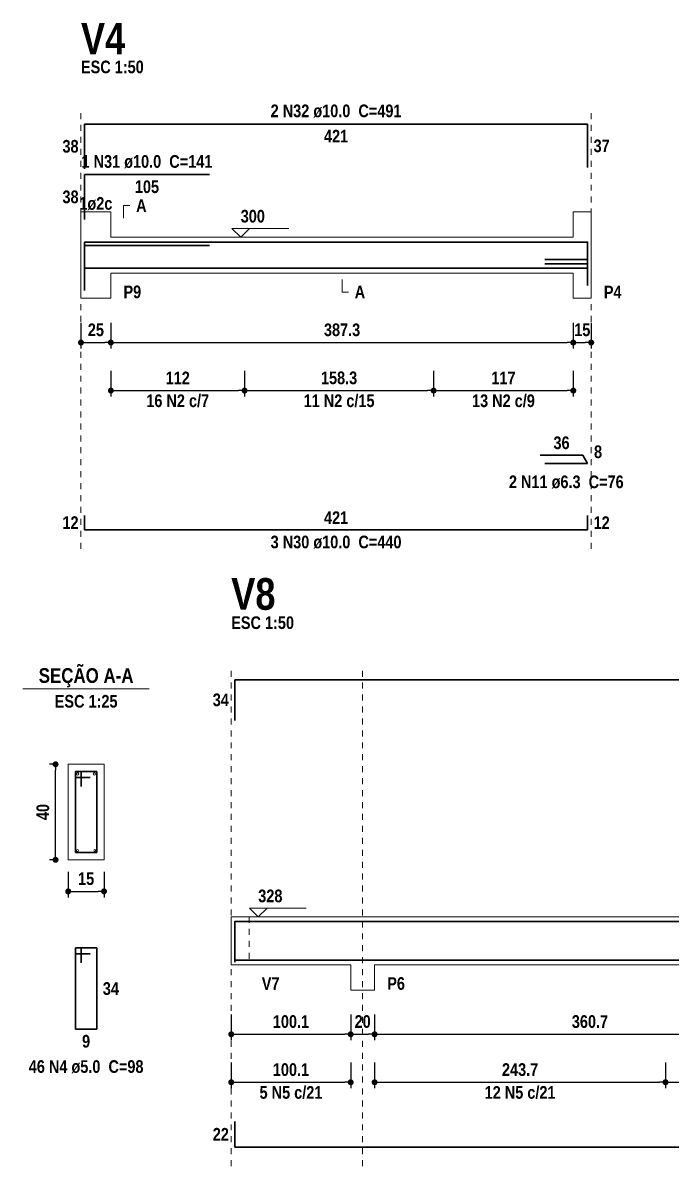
# Model space of a CAD drawing. Header units: millimetres. Extents: x 2249 to 2676, y -663 to -441.
# Drawn here: x 2477.33 to 2488.19, y -555.58 to -536.43 of the extents above; entities that cross this region are included whole.
import ezdxf

# ---------------------------------------------------------------- set-up
doc = ezdxf.new("R2010")
doc.units = ezdxf.units.MM
doc.header["$LTSCALE"] = 0.5
doc.header["$MEASUREMENT"] = 0
doc.header["$PDMODE"] = 34
doc.linetypes.add('DOT2', pattern=[3.175, 0, -3.175])
doc.layers.get('0').update_dxf_attribs({"linetype": 'CONTINUOUS'})
doc.layers.get('DEFPOINTS').update_dxf_attribs({"linetype": 'CONTINUOUS'})
for name, color, linetype, lineweight in [('Descrição da armadura', 7, 'CONTINUOUS', 5), ('DT-Barras na forma', 2, 'CONTINUOUS', 30), ('DT-Barras no corte', 5, 'CONTINUOUS', 5), ('DT-Barras rebatidas', 2, 'CONTINUOUS', 30), ('DT-Cotas', 9, 'CONTINUOUS', 5), ('DT-Forma', 5, 'CONTINUOUS', 5), ('DT-Pontilhado', 9, 'DOT2', 5), ('DT-Textos', 7, 'CONTINUOUS', 5), ('DT-Título', 3, 'CONTINUOUS', 20), ('Textos armaduras', 7, 'CONTINUOUS', 5)]:
    doc.layers.add(name, color=color, linetype=linetype, lineweight=lineweight)
doc.styles.add('ARIAL', font='ARIALNB.TTF')
doc.dimstyles.new('UM_25.000000', dxfattribs={"dimtxt": 0.18, "dimasz": 0.1, "dimexe": 0.1, "dimexo": 0.2, "dimgap": 0, "dimtad": 1, "dimtih": 1, "dimtoh": 1, "dimdec": 1, "dimlfac": 25, "dimzin": 0, "dimdsep": 46, "dimtxsty": 'Standard', "dimblk": 'CLOSED', "dimblk1": 'CLOSED', "dimblk2": 'CLOSED', "dimcen": 0.09, "dimdle": 0.1, "dimadec": 1, "dimazin": 2, "dimtfac": 1, "dimtdec": 4, "dimtofl": 0, "dimtmove": 0, "dimatfit": 3, "dimldrblk": 'CLOSED', "dimfxl": 1, "dimtolj": 1, "dimarcsym": 0})
doc.dimstyles.new('UM_50.000000', dxfattribs={"dimtxt": 0.18, "dimasz": 0.1, "dimexe": 0.1, "dimexo": 0.2, "dimgap": 0, "dimtad": 1, "dimtih": 1, "dimtoh": 1, "dimdec": 1, "dimlfac": 50, "dimzin": 0, "dimdsep": 46, "dimtxsty": 'Standard', "dimblk": 'CLOSED', "dimblk1": 'CLOSED', "dimblk2": 'CLOSED', "dimcen": 0.09, "dimdle": 0.1, "dimadec": 1, "dimazin": 2, "dimtfac": 1, "dimtdec": 4, "dimtofl": 0, "dimtmove": 0, "dimatfit": 3, "dimldrblk": 'CLOSED', "dimfxl": 1, "dimtolj": 1, "dimarcsym": 0})

# ---------------------------------------------------------------- blocks, each defined once
blk = doc.blocks.new('_Dot')
at = {"color": 0, "linetype": 'ByBlock', "lineweight": -2}
blk.add_line((-0.5, 0), (-1, 0), dxfattribs=at)
at = {"color": 0, "linetype": 'ByBlock', "const_width": 0.5}
blk.add_lwpolyline([(-0.25, 0, 1), (0.25, 0, 1)], format="xyb", close=True, dxfattribs=at)
blk = doc.blocks.new('*D267')
at = {"layer": 'DEFPOINTS', "color": 0}
for p in [(2478.306, -541.256), (2478.806, -541.256), (2478.806, -541.785)]:
    blk.add_point(p, dxfattribs=at)
at = {"layer": 'DT-Cotas', "color": 0, "lineweight": -2}
for p, q in [((2478.306, -541.456), (2478.306, -541.885)), ((2478.806, -541.456), (2478.806, -541.885)), ((2478.406, -541.785), (2478.706, -541.785))]:
    blk.add_line(p, q, dxfattribs=at)
at = {"layer": 'DT-Cotas', "color": 0, "lineweight": -2, "xscale": 0.1, "yscale": 0.1, "zscale": 0.1, "rotation": 180}
blk.add_blockref('_Dot', (2478.306, -541.785), dxfattribs=at)
at = {"layer": 'DT-Cotas', "color": 0, "lineweight": -2, "xscale": 0.1, "yscale": 0.1, "zscale": 0.1}
blk.add_blockref('_Dot', (2478.806, -541.785), dxfattribs=at)
at = {"layer": 'DT-Cotas', "insert": (2478.556, -541.573), "char_height": 0.2118, "attachment_point": 5, "rotation": 0.0057, "style": 'ARIAL'}
blk.add_mtext('\\A1;25', dxfattribs=at)
blk = doc.blocks.new('DOT')
at = {"color": 210}
for p, q in [((-1, 0), (1, 0)), ((0, 1), (0, -1))]:
    blk.add_line(p, q, dxfattribs=at)
blk.add_circle((0, 0), 0.25, dxfattribs=at)
blk = doc.blocks.new('*D268')
at = {"layer": 'DEFPOINTS', "color": 0}
for p in [(2478.806, -541.256), (2486.552, -541.256), (2486.552, -541.785)]:
    blk.add_point(p, dxfattribs=at)
at = {"layer": 'DT-Cotas', "color": 0, "lineweight": -2}
for p, q in [((2478.806, -541.456), (2478.806, -541.885)), ((2486.552, -541.456), (2486.552, -541.885)), ((2478.906, -541.785), (2486.452, -541.785))]:
    blk.add_line(p, q, dxfattribs=at)
at = {"layer": 'DT-Cotas', "color": 0, "lineweight": -2, "xscale": 0.1, "yscale": 0.1, "zscale": 0.1, "rotation": 180}
blk.add_blockref('_Dot', (2478.806, -541.785), dxfattribs=at)
at = {"layer": 'DT-Cotas', "color": 0, "lineweight": -2, "xscale": 0.1, "yscale": 0.1, "zscale": 0.1}
blk.add_blockref('_Dot', (2486.552, -541.785), dxfattribs=at)
at = {"layer": 'DT-Cotas', "insert": (2482.679, -541.573), "char_height": 0.2118, "attachment_point": 5, "rotation": 0.0057, "style": 'ARIAL'}
blk.add_mtext('\\A1;387.3', dxfattribs=at)
blk = doc.blocks.new('*D269')
at = {"layer": 'DEFPOINTS', "color": 0}
for p in [(2486.552, -541.256), (2486.852, -541.256), (2486.852, -541.785)]:
    blk.add_point(p, dxfattribs=at)
at = {"layer": 'DT-Cotas', "color": 0, "lineweight": -2}
for p, q in [((2486.552, -541.456), (2486.552, -541.885)), ((2486.852, -541.456), (2486.852, -541.885)), ((2486.652, -541.785), (2486.752, -541.785))]:
    blk.add_line(p, q, dxfattribs=at)
at = {"layer": 'DT-Cotas', "color": 0, "lineweight": -2, "xscale": 0.1, "yscale": 0.1, "zscale": 0.1, "rotation": 180}
blk.add_blockref('_Dot', (2486.552, -541.785), dxfattribs=at)
at = {"layer": 'DT-Cotas', "color": 0, "lineweight": -2, "xscale": 0.1, "yscale": 0.1, "zscale": 0.1}
blk.add_blockref('_Dot', (2486.852, -541.785), dxfattribs=at)
at = {"layer": 'DT-Cotas', "insert": (2486.702, -541.573), "char_height": 0.2118, "attachment_point": 5, "rotation": 0.0057, "style": 'ARIAL'}
blk.add_mtext('\\A1;15', dxfattribs=at)
blk = doc.blocks.new('*D272')
at = {"layer": 'DEFPOINTS', "color": 0}
for p in [(2478.806, -542.061), (2481.046, -542.061), (2481.046, -542.59)]:
    blk.add_point(p, dxfattribs=at)
at = {"layer": 'DT-Cotas', "color": 0, "lineweight": -2}
for p, q in [((2478.806, -542.261), (2478.806, -542.69)), ((2481.046, -542.261), (2481.046, -542.69)), ((2478.906, -542.59), (2480.946, -542.59))]:
    blk.add_line(p, q, dxfattribs=at)
at = {"layer": 'DT-Cotas', "color": 0, "lineweight": -2, "xscale": 0.1, "yscale": 0.1, "zscale": 0.1, "rotation": 180}
blk.add_blockref('_Dot', (2478.806, -542.59), dxfattribs=at)
at = {"layer": 'DT-Cotas', "color": 0, "lineweight": -2, "xscale": 0.1, "yscale": 0.1, "zscale": 0.1}
blk.add_blockref('_Dot', (2481.046, -542.59), dxfattribs=at)
at = {"layer": 'DT-Cotas', "insert": (2479.926, -542.378), "char_height": 0.2118, "attachment_point": 5, "rotation": 0.0057, "style": 'ARIAL'}
blk.add_mtext('\\A1;112', dxfattribs=at)
blk = doc.blocks.new('*D273')
at = {"layer": 'DEFPOINTS', "color": 0}
for p in [(2484.212, -542.061), (2486.552, -542.061), (2486.552, -542.59)]:
    blk.add_point(p, dxfattribs=at)
at = {"layer": 'DT-Cotas', "color": 0, "lineweight": -2}
for p, q in [((2484.212, -542.261), (2484.212, -542.69)), ((2486.552, -542.261), (2486.552, -542.69)), ((2484.312, -542.59), (2486.452, -542.59))]:
    blk.add_line(p, q, dxfattribs=at)
at = {"layer": 'DT-Cotas', "color": 0, "lineweight": -2, "xscale": 0.1, "yscale": 0.1, "zscale": 0.1, "rotation": 180}
blk.add_blockref('_Dot', (2484.212, -542.59), dxfattribs=at)
at = {"layer": 'DT-Cotas', "color": 0, "lineweight": -2, "xscale": 0.1, "yscale": 0.1, "zscale": 0.1}
blk.add_blockref('_Dot', (2486.552, -542.59), dxfattribs=at)
at = {"layer": 'DT-Cotas', "insert": (2485.382, -542.378), "char_height": 0.2118, "attachment_point": 5, "rotation": 0.0057, "style": 'ARIAL'}
blk.add_mtext('\\A1;117', dxfattribs=at)
blk = doc.blocks.new('*D274')
at = {"layer": 'DEFPOINTS', "color": 0}
for p in [(2481.046, -542.061), (2484.212, -542.061), (2484.212, -542.59)]:
    blk.add_point(p, dxfattribs=at)
at = {"layer": 'DT-Cotas', "color": 0, "lineweight": -2}
for p, q in [((2481.046, -542.261), (2481.046, -542.69)), ((2484.212, -542.261), (2484.212, -542.69)), ((2481.146, -542.59), (2484.112, -542.59))]:
    blk.add_line(p, q, dxfattribs=at)
at = {"layer": 'DT-Cotas', "color": 0, "lineweight": -2, "xscale": 0.1, "yscale": 0.1, "zscale": 0.1, "rotation": 180}
blk.add_blockref('_Dot', (2481.046, -542.59), dxfattribs=at)
at = {"layer": 'DT-Cotas', "color": 0, "lineweight": -2, "xscale": 0.1, "yscale": 0.1, "zscale": 0.1}
blk.add_blockref('_Dot', (2484.212, -542.59), dxfattribs=at)
at = {"layer": 'DT-Cotas', "insert": (2482.629, -542.378), "char_height": 0.2118, "attachment_point": 5, "rotation": 0.0057, "style": 'ARIAL'}
blk.add_mtext('\\A1;158.3', dxfattribs=at)
blk = doc.blocks.new('*D291')
at = {"layer": 'DEFPOINTS', "color": 0}
for p in [(2477.88, -548.851), (2478.092, -548.851), (2478.092, -550.451)]:
    blk.add_point(p, dxfattribs=at)
at = {"layer": 'DT-Cotas', "color": 0, "lineweight": -2}
for p, q in [((2477.892, -548.851), (2477.78, -548.851)), ((2477.88, -550.351), (2477.88, -548.951)), ((2477.892, -550.451), (2477.78, -550.451))]:
    blk.add_line(p, q, dxfattribs=at)
at = {"layer": 'DT-Cotas', "color": 0, "lineweight": -2, "xscale": 0.1, "yscale": 0.1, "zscale": 0.1}
for p, rotation in [((2477.88, -548.851), 90), ((2477.88, -550.451), 270)]:
    blk.add_blockref('_Dot', p, dxfattribs=dict(at, rotation=rotation))
at = {"layer": 'DT-Cotas', "insert": (2477.668, -549.651), "char_height": 0.2118, "attachment_point": 5, "rotation": 90, "style": 'ARIAL'}
blk.add_mtext('\\A1;40', dxfattribs=at)
blk = doc.blocks.new('*D292')
at = {"layer": 'DEFPOINTS', "color": 0}
for p in [(2478.092, -550.451), (2478.692, -550.451), (2478.692, -550.98)]:
    blk.add_point(p, dxfattribs=at)
at = {"layer": 'DT-Cotas', "color": 0, "lineweight": -2}
for p, q in [((2478.092, -550.651), (2478.092, -551.08)), ((2478.692, -550.651), (2478.692, -551.08)), ((2478.192, -550.98), (2478.592, -550.98))]:
    blk.add_line(p, q, dxfattribs=at)
at = {"layer": 'DT-Cotas', "color": 0, "lineweight": -2, "xscale": 0.1, "yscale": 0.1, "zscale": 0.1, "rotation": 180}
blk.add_blockref('_Dot', (2478.092, -550.98), dxfattribs=at)
at = {"layer": 'DT-Cotas', "color": 0, "lineweight": -2, "xscale": 0.1, "yscale": 0.1, "zscale": 0.1}
blk.add_blockref('_Dot', (2478.692, -550.98), dxfattribs=at)
at = {"layer": 'DT-Cotas', "insert": (2478.392, -550.768), "char_height": 0.2118, "attachment_point": 5, "rotation": 0.0057, "style": 'ARIAL'}
blk.add_mtext('\\A1;15', dxfattribs=at)
blk = doc.blocks.new('*D295')
at = {"layer": 'DEFPOINTS', "color": 0}
for p in [(2480.823, -552.844), (2482.824, -552.844), (2482.824, -553.374)]:
    blk.add_point(p, dxfattribs=at)
at = {"layer": 'DT-Cotas', "color": 0, "lineweight": -2}
for p, q in [((2480.823, -553.044), (2480.823, -553.474)), ((2482.824, -553.044), (2482.824, -553.474)), ((2480.923, -553.374), (2482.724, -553.374))]:
    blk.add_line(p, q, dxfattribs=at)
at = {"layer": 'DT-Cotas', "color": 0, "lineweight": -2, "xscale": 0.1, "yscale": 0.1, "zscale": 0.1, "rotation": 180}
blk.add_blockref('_Dot', (2480.823, -553.374), dxfattribs=at)
at = {"layer": 'DT-Cotas', "color": 0, "lineweight": -2, "xscale": 0.1, "yscale": 0.1, "zscale": 0.1}
blk.add_blockref('_Dot', (2482.824, -553.374), dxfattribs=at)
at = {"layer": 'DT-Cotas', "insert": (2481.823, -553.162), "char_height": 0.2118, "attachment_point": 5, "rotation": 0.0057, "style": 'ARIAL'}
blk.add_mtext('\\A1;100.1', dxfattribs=at)
blk = doc.blocks.new('*D296')
at = {"layer": 'DEFPOINTS', "color": 0}
for p in [(2482.824, -552.844), (2483.224, -552.844), (2483.224, -553.374)]:
    blk.add_point(p, dxfattribs=at)
at = {"layer": 'DT-Cotas', "color": 0, "lineweight": -2}
for p, q in [((2482.824, -553.044), (2482.824, -553.474)), ((2483.224, -553.044), (2483.224, -553.474)), ((2482.924, -553.374), (2483.124, -553.374))]:
    blk.add_line(p, q, dxfattribs=at)
at = {"layer": 'DT-Cotas', "color": 0, "lineweight": -2, "xscale": 0.1, "yscale": 0.1, "zscale": 0.1, "rotation": 180}
blk.add_blockref('_Dot', (2482.824, -553.374), dxfattribs=at)
at = {"layer": 'DT-Cotas', "color": 0, "lineweight": -2, "xscale": 0.1, "yscale": 0.1, "zscale": 0.1}
blk.add_blockref('_Dot', (2483.224, -553.374), dxfattribs=at)
at = {"layer": 'DT-Cotas', "insert": (2483.024, -553.162), "char_height": 0.2118, "attachment_point": 5, "rotation": 0.0057, "style": 'ARIAL'}
blk.add_mtext('\\A1;20', dxfattribs=at)
blk = doc.blocks.new('*D297')
at = {"layer": 'DEFPOINTS', "color": 0}
for p in [(2483.224, -552.844), (2490.437, -552.844), (2490.437, -553.374)]:
    blk.add_point(p, dxfattribs=at)
at = {"layer": 'DT-Cotas', "color": 0, "lineweight": -2}
for p, q in [((2483.224, -553.044), (2483.224, -553.474)), ((2490.437, -553.044), (2490.437, -553.474)), ((2483.324, -553.374), (2490.337, -553.374))]:
    blk.add_line(p, q, dxfattribs=at)
at = {"layer": 'DT-Cotas', "color": 0, "lineweight": -2, "xscale": 0.1, "yscale": 0.1, "zscale": 0.1, "rotation": 180}
blk.add_blockref('_Dot', (2483.224, -553.374), dxfattribs=at)
at = {"layer": 'DT-Cotas', "color": 0, "lineweight": -2, "xscale": 0.1, "yscale": 0.1, "zscale": 0.1}
blk.add_blockref('_Dot', (2490.437, -553.374), dxfattribs=at)
at = {"layer": 'DT-Cotas', "insert": (2486.831, -553.162), "char_height": 0.2118, "attachment_point": 5, "rotation": 0.0057, "style": 'ARIAL'}
blk.add_mtext('\\A1;360.7', dxfattribs=at)
blk = doc.blocks.new('*D305')
at = {"layer": 'DEFPOINTS', "color": 0}
for p in [(2480.823, -553.649), (2482.824, -553.649), (2482.824, -554.178)]:
    blk.add_point(p, dxfattribs=at)
at = {"layer": 'DT-Cotas', "color": 0, "lineweight": -2}
for p, q in [((2480.823, -553.849), (2480.823, -554.278)), ((2482.824, -553.849), (2482.824, -554.278)), ((2480.923, -554.178), (2482.724, -554.178))]:
    blk.add_line(p, q, dxfattribs=at)
at = {"layer": 'DT-Cotas', "color": 0, "lineweight": -2, "xscale": 0.1, "yscale": 0.1, "zscale": 0.1, "rotation": 180}
blk.add_blockref('_Dot', (2480.823, -554.178), dxfattribs=at)
at = {"layer": 'DT-Cotas', "color": 0, "lineweight": -2, "xscale": 0.1, "yscale": 0.1, "zscale": 0.1}
blk.add_blockref('_Dot', (2482.824, -554.178), dxfattribs=at)
at = {"layer": 'DT-Cotas', "insert": (2481.823, -553.967), "char_height": 0.2118, "attachment_point": 5, "rotation": 0.0057, "style": 'ARIAL'}
blk.add_mtext('\\A1;100.1', dxfattribs=at)
blk = doc.blocks.new('*D306')
at = {"layer": 'DEFPOINTS', "color": 0}
for p in [(2488.097, -553.649), (2490.437, -553.649), (2490.437, -554.178)]:
    blk.add_point(p, dxfattribs=at)
at = {"layer": 'DT-Cotas', "color": 0, "lineweight": -2}
for p, q in [((2488.097, -553.849), (2488.097, -554.278)), ((2490.437, -553.849), (2490.437, -554.278)), ((2488.197, -554.178), (2490.337, -554.178))]:
    blk.add_line(p, q, dxfattribs=at)
at = {"layer": 'DT-Cotas', "color": 0, "lineweight": -2, "xscale": 0.1, "yscale": 0.1, "zscale": 0.1, "rotation": 180}
blk.add_blockref('_Dot', (2488.097, -554.178), dxfattribs=at)
at = {"layer": 'DT-Cotas', "color": 0, "lineweight": -2, "xscale": 0.1, "yscale": 0.1, "zscale": 0.1}
blk.add_blockref('_Dot', (2490.437, -554.178), dxfattribs=at)
at = {"layer": 'DT-Cotas', "insert": (2489.267, -553.967), "char_height": 0.2118, "attachment_point": 5, "rotation": 0.0057, "style": 'ARIAL'}
blk.add_mtext('\\A1;117', dxfattribs=at)
blk = doc.blocks.new('*D307')
at = {"layer": 'DEFPOINTS', "color": 0}
for p in [(2483.224, -553.649), (2488.097, -553.649), (2488.097, -554.178)]:
    blk.add_point(p, dxfattribs=at)
at = {"layer": 'DT-Cotas', "color": 0, "lineweight": -2}
for p, q in [((2483.224, -553.849), (2483.224, -554.278)), ((2488.097, -553.849), (2488.097, -554.278)), ((2483.324, -554.178), (2487.997, -554.178))]:
    blk.add_line(p, q, dxfattribs=at)
at = {"layer": 'DT-Cotas', "color": 0, "lineweight": -2, "xscale": 0.1, "yscale": 0.1, "zscale": 0.1, "rotation": 180}
blk.add_blockref('_Dot', (2483.224, -554.178), dxfattribs=at)
at = {"layer": 'DT-Cotas', "color": 0, "lineweight": -2, "xscale": 0.1, "yscale": 0.1, "zscale": 0.1}
blk.add_blockref('_Dot', (2488.097, -554.178), dxfattribs=at)
at = {"layer": 'DT-Cotas', "insert": (2485.661, -553.967), "char_height": 0.2118, "attachment_point": 5, "rotation": 0.0057, "style": 'ARIAL'}
blk.add_mtext('\\A1;243.7', dxfattribs=at)

msp = doc.modelspace()

# ---------------------------------------------------------------- linework, layer by layer
at = {"layer": 'DT-Barras na forma'}
for p, q in [((2486.792, -540.3951), (2486.0773, -540.3951)), ((2486.792, -540.4677), (2486.0773, -540.4677)), ((2478.3118, -548.9707), (2478.2118, -548.9707)), ((2478.2118, -548.9707), (2478.2118, -550.3307)), ((2478.5718, -548.9707), (2478.2118, -548.9707)), ((2478.2118, -548.9707), (2478.2118, -549.0707)), ((2478.2118, -549.0707), (2478.4618, -549.0707)), ((2478.3118, -549.2207), (2478.3118, -548.9707)), ((2478.5718, -550.3307), (2478.5718, -548.9707)), ((2478.2118, -550.3307), (2478.5718, -550.3307))]:
    msp.add_line(p, q, dxfattribs=at)
for points in [[(2478.366, -540.8536), (2478.366, -540.1003), (2486.792, -540.1003), (2486.792, -540.8314)], [(2478.366, -540.9136), (2478.366, -540.1603), (2480.456, -540.1603)], [(2478.366, -540.3003), (2478.366, -540.5403), (2486.792, -540.5403), (2486.792, -540.3003)], [(2480.8827, -552.1667), (2480.8827, -551.4867), (2500.3571, -551.4867), (2500.3571, -552.1667)], [(2480.8827, -551.699), (2480.8827, -552.1307), (2500.3571, -552.1307), (2500.3571, -551.699)]]:
    msp.add_lwpolyline(points, dxfattribs=at)
at = {"layer": 'DT-Barras no corte'}
for centre, radius in [((2478.2518, -549.0107), 0.02), ((2478.5318, -549.0107), 0.02), ((2478.2478, -550.2947), 0.016), ((2478.5358, -550.2947), 0.016)]:
    msp.add_circle(centre, radius, dxfattribs=at)
at = {"layer": 'DT-Barras rebatidas'}
for p, q in [((2478.366, -538.8768), (2478.366, -538.1235)), ((2478.366, -538.1235), (2486.792, -538.1235)), ((2486.792, -538.1235), (2486.792, -538.8546)), ((2478.366, -539.724), (2478.366, -538.9707)), ((2478.366, -538.9707), (2480.456, -538.9707)), ((2486.712, -543.6704), (2485.9973, -543.6704)), ((2486.792, -543.809), (2486.712, -543.6704)), ((2486.0773, -543.809), (2486.792, -543.809)), ((2478.366, -544.6821), (2478.366, -544.9221)), ((2486.792, -544.9221), (2486.792, -544.6821)), ((2478.366, -544.9221), (2486.792, -544.9221)), ((2480.8827, -548.1142), (2480.8827, -547.4342)), ((2480.8827, -547.4342), (2500.3571, -547.4342)), ((2478.3118, -551.9274), (2478.2118, -551.9274)), ((2478.2118, -551.9274), (2478.2118, -553.2874)), ((2478.5718, -551.9274), (2478.2118, -551.9274)), ((2478.2118, -551.9274), (2478.2118, -552.0274)), ((2478.3118, -552.1774), (2478.3118, -551.9274)), ((2478.5718, -553.2874), (2478.5718, -551.9274)), ((2478.2118, -552.0274), (2478.4618, -552.0274)), ((2478.2118, -553.2874), (2478.5718, -553.2874)), ((2480.8827, -554.8336), (2480.8827, -555.2653)), ((2480.8827, -555.2653), (2500.3571, -555.2653))]:
    msp.add_line(p, q, dxfattribs=at)
at = {"layer": 'DT-Forma'}
for p, q in [((2478.306, -540.0203), (2478.306, -539.5967)), ((2478.306, -539.5967), (2478.806, -539.5967)), ((2478.806, -539.5967), (2478.806, -540.0203)), ((2486.552, -540.0203), (2486.552, -539.5967)), ((2486.552, -539.5967), (2486.852, -539.5967)), ((2486.852, -539.5967), (2486.852, -540.0203)), ((2478.806, -540.0203), (2486.552, -540.0203)), ((2478.306, -540.6203), (2478.306, -541.0439)), ((2478.806, -541.0439), (2478.806, -540.6203)), ((2478.806, -540.6203), (2486.552, -540.6203)), ((2486.552, -540.6203), (2486.552, -541.0439)), ((2486.852, -541.0439), (2486.852, -540.6203)), ((2478.306, -541.0439), (2478.806, -541.0439)), ((2486.552, -541.0439), (2486.852, -541.0439)), ((2478.6918, -548.8507), (2478.0918, -548.8507)), ((2478.0918, -548.8507), (2478.0918, -550.4507)), ((2478.6918, -550.4507), (2478.6918, -548.8507)), ((2478.0918, -550.4507), (2478.6918, -550.4507)), ((2480.8227, -551.4087), (2481.1227, -551.4087)), ((2481.1227, -551.4087), (2482.8239, -551.4087)), ((2482.8239, -551.4087), (2483.2239, -551.4087)), ((2483.2239, -551.4087), (2490.4375, -551.4087)), ((2480.8227, -552.2087), (2481.1227, -552.2087)), ((2481.1227, -552.2087), (2482.8239, -552.2087)), ((2482.8239, -552.2087), (2482.8239, -552.6323)), ((2483.2239, -552.6323), (2483.2239, -552.2087)), ((2483.2239, -552.2087), (2490.4375, -552.2087)), ((2482.8239, -552.6323), (2483.2239, -552.6323))]:
    msp.add_line(p, q, dxfattribs=at)
at = {"layer": 'DT-Forma', "linetype": 'Continuous'}
for p, q in [((2478.306, -540.6203), (2478.306, -540.0203)), ((2486.852, -540.0203), (2486.852, -540.6203)), ((2480.8227, -552.2087), (2480.8227, -551.4087))]:
    msp.add_line(p, q, dxfattribs=at)
at = {"layer": 'DT-Pontilhado', "ltscale": 0.05}
for p, q in [((2478.306, -545.2398), (2478.306, -537.9117)), ((2486.852, -545.2398), (2486.852, -537.9117)), ((2480.8227, -555.583), (2480.8227, -547.2224)), ((2483.0239, -555.583), (2483.0239, -547.2224)), ((2481.1227, -551.4087), (2481.1227, -552.2087))]:
    msp.add_line(p, q, dxfattribs=at)
at = {"layer": 'DT-Textos'}
msp.add_line((2477.3328, -547.5858), (2479.4508, -547.5858), dxfattribs=at)
for points in [[(2479.0178, -539.7026), (2479.0178, -539.4908), (2479.1237, -539.4908)], [(2481.1298, -539.872), (2480.9815, -540.0203), (2480.8332, -539.872), (2481.7863, -539.872)], [(2482.679, -540.7262), (2482.679, -540.938), (2482.7849, -540.938)], [(2481.4231, -551.2604), (2481.2748, -551.4087), (2481.1266, -551.2604), (2482.0797, -551.2604)]]:
    msp.add_lwpolyline(points, dxfattribs=at)

# ---------------------------------------------------------------- texts
at = {"layer": 'Descrição da armadura', "char_height": 0.2118, "attachment_point": 8, "line_spacing_factor": 0.9, "style": 'ARIAL'}
for s, insert, width in [('2 N32 ø10.0  C=491', (2482.5786, -538.0172), 4.57488), ('1 N31 ø10.0  C=141', (2479.4106, -538.8652), 4.57488), ('16 N2 c/7', (2479.926, -542.8717), 2.28744), ('11 N2 c/15', (2482.629, -542.8717), 2.5416), ('13 N2 c/9', (2485.382, -542.8717), 2.28744), ('2 N11 ø6.3  C=76', (2486.4346, -544.2322), 4.06656), ('3 N30 ø10.0  C=440', (2482.5786, -545.2402), 4.57488), ('46 N4 ø5.0  C=98', (2478.3922, -554.0289), 4.06656), ('5 N5 c/21', (2481.8233, -554.4601), 2.28744), ('12 N5 c/21', (2485.6607, -554.4601), 2.5416)]:
    msp.add_mtext(s, dxfattribs=dict(at, insert=insert, width=width))
at = {"layer": 'DT-Textos', "line_spacing_factor": 0.798, "style": 'ARIAL'}
for s, insert, char_height, width, attachment_point in [('ESC 1:50', (2478.3056, -537.2762), 0.2118, 2.03328, 7), ('1ø2c ', (2478.5556, -539.5682), 0.2118, 1.2708, 8), ('A', (2479.2296, -539.5962), 0.2118, 0.25416, 7), ('300', (2480.9816, -539.7772), 0.2118, 0.76248, 7), ('P9', (2479.0176, -541.0442), 0.2118, 0.50832, 7), ('A', (2482.8906, -541.0442), 0.2118, 0.25416, 7), ('P4', (2487.0636, -541.0442), 0.2118, 0.50832, 7), ('ESC 1:50', (2480.8223, -546.5869), 0.2118, 2.03328, 7), ('SEÇÃO A-A', (2478.3922, -547.5618), 0.2471, 2.66868, 8), ('ESC 1:25', (2478.3922, -547.9039), 0.2118, 2.03328, 8), ('328', (2481.2753, -551.1649), 0.2118, 0.76248, 7), ('V7', (2481.3343, -552.6319), 0.2118, 0.50832, 7), ('P6', (2483.4353, -552.6319), 0.2118, 0.50832, 7)]:
    msp.add_mtext(s, dxfattribs=dict(at, insert=insert, char_height=char_height, width=width, attachment_point=attachment_point))
at = {"layer": 'DT-Título', "char_height": 0.5295, "width": 1.2708, "attachment_point": 7, "line_spacing_factor": 0.798, "style": 'ARIAL'}
for s, insert in [('V4', (2478.3056, -536.9583)), ('V8', (2480.8223, -546.2691))]:
    msp.add_mtext(s, dxfattribs=dict(at, insert=insert))
at = {"layer": 'Textos armaduras', "char_height": 0.2118, "line_spacing_factor": 0.9, "style": 'ARIAL'}
for s, insert, width, attachment_point in [('421', (2482.579, -538.2208), 1.16248, 2), ('38', (2478.266, -538.6061), 0.90832, 9), ('37', (2486.892, -538.3831), 0.90832, 1), ('105', (2479.411, -539.068), 1.16248, 2), ('38', (2478.266, -539.4533), 0.90832, 9), ('36', (2486.3547, -543.5732), 0.90832, 8), ('8', (2486.8991, -543.724), 0.65416, 7), ('12', (2478.266, -544.908), 0.90832, 9), ('421', (2482.579, -544.8248), 1.16248, 8), ('12', (2486.892, -544.6962), 0.90832, 1), ('34', (2480.7828, -547.8801), 0.90832, 9), ('34', (2478.6718, -552.5015), 0.90832, 1), ('9', (2478.3918, -553.3847), 0.65416, 2), ('22', (2480.7827, -555.1554), 0.90832, 9)]:
    msp.add_mtext(s, dxfattribs=dict(at, insert=insert, width=width, attachment_point=attachment_point))

# ---------------------------------------------------------------- dimensions: what is measured, and where the dimension line sits
at = {"layer": 'DT-Cotas'}
for base, p1, p2, dimstyle, override, picture, middle in [((2478.806, -541.7852), (2478.306, -541.2557), (2478.806, -541.2557), 'UM_50.000000', {"dimtxt": 0.2118, "dimasz": 0.1, "dimexe": 0.1, "dimexo": 0.2, "dimtad": 1, "dimtih": 0, "dimtoh": 0, "dimdec": 1, "dimlfac": 50, "dimzin": 8, "dimtxsty": 'ARIAL', "dimblk": 'Dot', "dimblk1": 'Dot', "dimblk2": 'Dot', "dimsah": 1, "dimdle": 0.1, "dimse1": 0, "dimse2": 0, "dimclrt": 256, "dimadec": 1, "dimazin": 3, "dimtmove": 2, "dimldrblk": 'Dot'}, '*D267', (2478.556, -541.5734)), ((2486.552, -541.7852), (2478.806, -541.2557), (2486.552, -541.2557), 'UM_50.000000', {"dimtxt": 0.2118, "dimasz": 0.1, "dimexe": 0.1, "dimexo": 0.2, "dimtad": 1, "dimtih": 0, "dimtoh": 0, "dimdec": 1, "dimlfac": 50, "dimzin": 8, "dimtxsty": 'ARIAL', "dimblk": 'Dot', "dimblk1": 'Dot', "dimblk2": 'Dot', "dimsah": 1, "dimdle": 0.1, "dimse1": 0, "dimse2": 0, "dimclrt": 256, "dimadec": 1, "dimazin": 3, "dimtmove": 2, "dimldrblk": 'Dot'}, '*D268', (2482.679, -541.5734)), ((2486.852, -541.7852), (2486.552, -541.2557), (2486.852, -541.2557), 'UM_50.000000', {"dimtxt": 0.2118, "dimasz": 0.1, "dimexe": 0.1, "dimexo": 0.2, "dimtad": 1, "dimtih": 0, "dimtoh": 0, "dimdec": 1, "dimlfac": 50, "dimzin": 8, "dimtxsty": 'ARIAL', "dimblk": 'Dot', "dimblk1": 'Dot', "dimblk2": 'Dot', "dimsah": 1, "dimdle": 0.1, "dimse1": 0, "dimse2": 0, "dimclrt": 256, "dimadec": 1, "dimazin": 3, "dimtmove": 2, "dimldrblk": 'Dot'}, '*D269', (2486.702, -541.5734)), ((2481.046, -542.59), (2478.806, -542.0605), (2481.046, -542.0605), 'UM_50.000000', {"dimtxt": 0.2118, "dimasz": 0.1, "dimexe": 0.1, "dimexo": 0.2, "dimtad": 1, "dimtih": 0, "dimtoh": 0, "dimdec": 1, "dimlfac": 50, "dimzin": 8, "dimtxsty": 'ARIAL', "dimblk": 'Dot', "dimblk1": 'Dot', "dimblk2": 'Dot', "dimsah": 1, "dimdle": 0.1, "dimse1": 0, "dimse2": 0, "dimclrt": 256, "dimadec": 1, "dimazin": 3, "dimtmove": 2, "dimldrblk": 'Dot'}, '*D272', (2479.926, -542.3782)), ((2484.212, -542.59), (2481.046, -542.0605), (2484.212, -542.0605), 'UM_50.000000', {"dimtxt": 0.2118, "dimasz": 0.1, "dimexe": 0.1, "dimexo": 0.2, "dimtad": 1, "dimtih": 0, "dimtoh": 0, "dimdec": 1, "dimlfac": 50, "dimzin": 8, "dimtxsty": 'ARIAL', "dimblk": 'Dot', "dimblk1": 'Dot', "dimblk2": 'Dot', "dimsah": 1, "dimdle": 0.1, "dimse1": 0, "dimse2": 0, "dimclrt": 256, "dimadec": 1, "dimazin": 3, "dimtmove": 2, "dimldrblk": 'Dot'}, '*D274', (2482.629, -542.3782)), ((2486.552, -542.59), (2484.212, -542.0605), (2486.552, -542.0605), 'UM_50.000000', {"dimtxt": 0.2118, "dimasz": 0.1, "dimexe": 0.1, "dimexo": 0.2, "dimtad": 1, "dimtih": 0, "dimtoh": 0, "dimdec": 1, "dimlfac": 50, "dimzin": 8, "dimtxsty": 'ARIAL', "dimblk": 'Dot', "dimblk1": 'Dot', "dimblk2": 'Dot', "dimsah": 1, "dimdle": 0.1, "dimse1": 0, "dimse2": 0, "dimclrt": 256, "dimadec": 1, "dimazin": 3, "dimtmove": 2, "dimldrblk": 'Dot'}, '*D273', (2485.382, -542.3782)), ((2478.6918, -550.9802), (2478.0918, -550.4507), (2478.6918, -550.4507), 'UM_25.000000', {"dimtxt": 0.2118, "dimasz": 0.1, "dimexe": 0.1, "dimexo": 0.2, "dimtad": 1, "dimtih": 0, "dimtoh": 0, "dimdec": 1, "dimlfac": 25, "dimzin": 8, "dimtxsty": 'ARIAL', "dimblk": 'Dot', "dimblk1": 'Dot', "dimblk2": 'Dot', "dimsah": 1, "dimdle": 0.1, "dimse1": 0, "dimse2": 0, "dimclrt": 256, "dimadec": 1, "dimazin": 3, "dimtmove": 2, "dimldrblk": 'Dot'}, '*D292', (2478.3918, -550.7684)), ((2482.8239, -553.3736), (2480.8227, -552.8441), (2482.8239, -552.8441), 'UM_50.000000', {"dimtxt": 0.2118, "dimasz": 0.1, "dimexe": 0.1, "dimexo": 0.2, "dimtad": 1, "dimtih": 0, "dimtoh": 0, "dimdec": 1, "dimlfac": 50, "dimzin": 8, "dimtxsty": 'ARIAL', "dimblk": 'Dot', "dimblk1": 'Dot', "dimblk2": 'Dot', "dimsah": 1, "dimdle": 0.1, "dimse1": 0, "dimse2": 0, "dimclrt": 256, "dimadec": 1, "dimazin": 3, "dimtmove": 2, "dimldrblk": 'Dot'}, '*D295', (2481.8233, -553.1618)), ((2483.2239, -553.3736), (2482.8239, -552.8441), (2483.2239, -552.8441), 'UM_50.000000', {"dimtxt": 0.2118, "dimasz": 0.1, "dimexe": 0.1, "dimexo": 0.2, "dimtad": 1, "dimtih": 0, "dimtoh": 0, "dimdec": 1, "dimlfac": 50, "dimzin": 8, "dimtxsty": 'ARIAL', "dimblk": 'Dot', "dimblk1": 'Dot', "dimblk2": 'Dot', "dimsah": 1, "dimdle": 0.1, "dimse1": 0, "dimse2": 0, "dimclrt": 256, "dimadec": 1, "dimazin": 3, "dimtmove": 2, "dimldrblk": 'Dot'}, '*D296', (2483.0239, -553.1618)), ((2490.4375, -553.3736), (2483.2239, -552.8441), (2490.4375, -552.8441), 'UM_50.000000', {"dimtxt": 0.2118, "dimasz": 0.1, "dimexe": 0.1, "dimexo": 0.2, "dimtad": 1, "dimtih": 0, "dimtoh": 0, "dimdec": 1, "dimlfac": 50, "dimzin": 8, "dimtxsty": 'ARIAL', "dimblk": 'Dot', "dimblk1": 'Dot', "dimblk2": 'Dot', "dimsah": 1, "dimdle": 0.1, "dimse1": 0, "dimse2": 0, "dimclrt": 256, "dimadec": 1, "dimazin": 3, "dimtmove": 2, "dimldrblk": 'Dot'}, '*D297', (2486.8307, -553.1618)), ((2482.8239, -554.1784), (2480.8227, -553.6489), (2482.8239, -553.6489), 'UM_50.000000', {"dimtxt": 0.2118, "dimasz": 0.1, "dimexe": 0.1, "dimexo": 0.2, "dimtad": 1, "dimtih": 0, "dimtoh": 0, "dimdec": 1, "dimlfac": 50, "dimzin": 8, "dimtxsty": 'ARIAL', "dimblk": 'Dot', "dimblk1": 'Dot', "dimblk2": 'Dot', "dimsah": 1, "dimdle": 0.1, "dimse1": 0, "dimse2": 0, "dimclrt": 256, "dimadec": 1, "dimazin": 3, "dimtmove": 2, "dimldrblk": 'Dot'}, '*D305', (2481.8233, -553.9666)), ((2488.0975, -554.1784), (2483.2239, -553.6489), (2488.0975, -553.6489), 'UM_50.000000', {"dimtxt": 0.2118, "dimasz": 0.1, "dimexe": 0.1, "dimexo": 0.2, "dimtad": 1, "dimtih": 0, "dimtoh": 0, "dimdec": 1, "dimlfac": 50, "dimzin": 8, "dimtxsty": 'ARIAL', "dimblk": 'Dot', "dimblk1": 'Dot', "dimblk2": 'Dot', "dimsah": 1, "dimdle": 0.1, "dimse1": 0, "dimse2": 0, "dimclrt": 256, "dimadec": 1, "dimazin": 3, "dimtmove": 2, "dimldrblk": 'Dot'}, '*D307', (2485.6607, -553.9666)), ((2490.4375, -554.1784), (2488.0975, -553.6489), (2490.4375, -553.6489), 'UM_50.000000', {"dimtxt": 0.2118, "dimasz": 0.1, "dimexe": 0.1, "dimexo": 0.2, "dimtad": 1, "dimtih": 0, "dimtoh": 0, "dimdec": 1, "dimlfac": 50, "dimzin": 8, "dimtxsty": 'ARIAL', "dimblk": 'Dot', "dimblk1": 'Dot', "dimblk2": 'Dot', "dimsah": 1, "dimdle": 0.1, "dimse1": 0, "dimse2": 0, "dimclrt": 256, "dimadec": 1, "dimazin": 3, "dimtmove": 2, "dimldrblk": 'Dot'}, '*D306', (2489.2675, -553.9666))]:
    dim = msp.add_linear_dim(base=base, p1=p1, p2=p2, dimstyle=dimstyle, override=override, dxfattribs=at)
    dim.commit()
    dim.dimension.update_dxf_attribs({"geometry": picture, "text_midpoint": middle, "dimtype": 160, "text_rotation": 0.00573})
dim = msp.add_linear_dim(base=(2477.88, -548.8507), p1=(2478.0918, -550.4507), p2=(2478.0918, -548.8507), angle=90, dimstyle='UM_25.000000', override={"dimtxt": 0.2118, "dimasz": 0.1, "dimexe": 0.1, "dimexo": 0.2, "dimtad": 1, "dimtih": 0, "dimtoh": 0, "dimdec": 1, "dimlfac": 25, "dimzin": 8, "dimtxsty": 'ARIAL', "dimblk": 'Dot', "dimblk1": 'Dot', "dimblk2": 'Dot', "dimsah": 1, "dimdle": 0.1, "dimse1": 0, "dimse2": 0, "dimclrt": 256, "dimadec": 1, "dimazin": 3, "dimtmove": 2, "dimldrblk": 'Dot'}, dxfattribs=at)
dim.commit()
dim.dimension.update_dxf_attribs({"geometry": '*D291', "text_midpoint": (2477.6682, -549.6507), "dimtype": 160, "text_rotation": 90})

doc.saveas('drawing.dxf')
